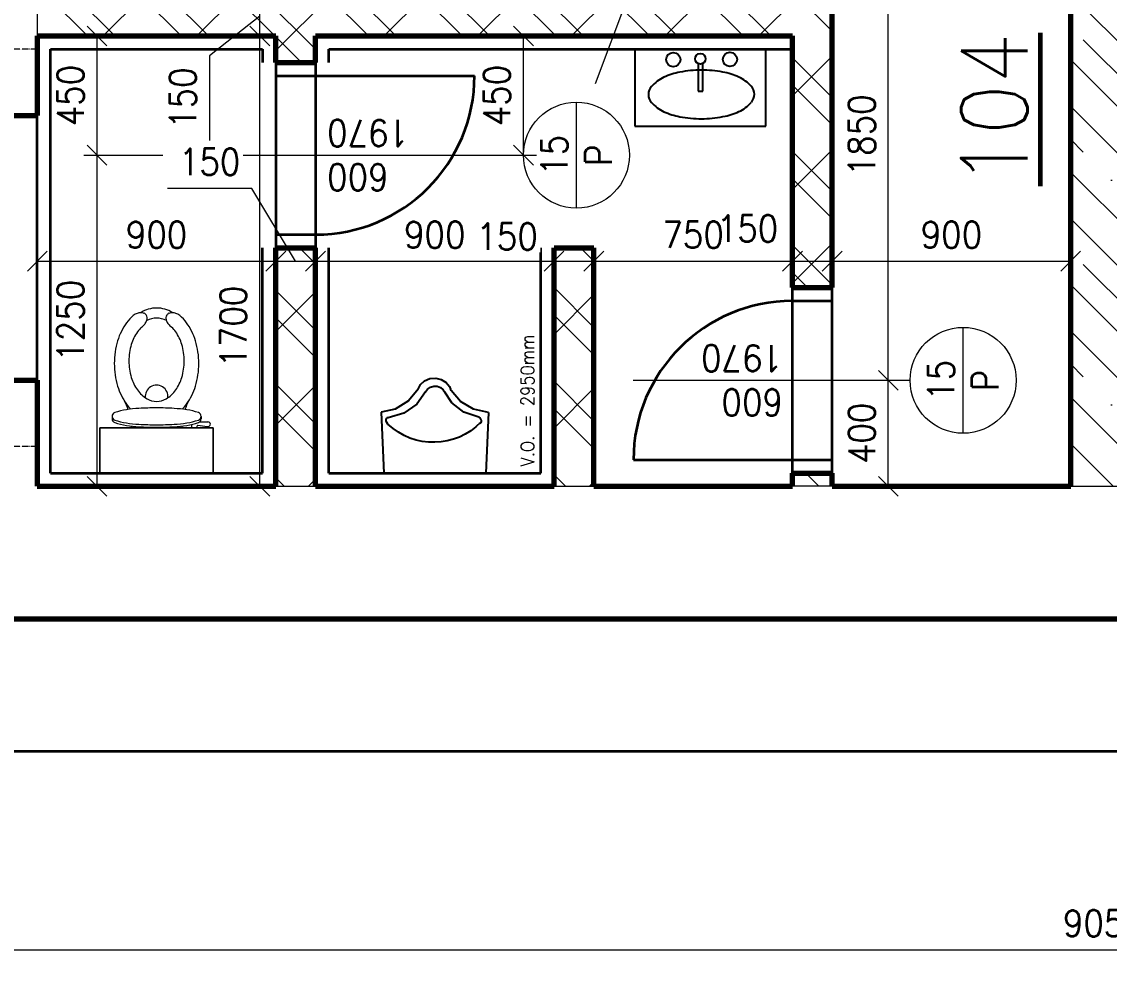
# Model space of a CAD drawing. Header units: millimetres. Extents: x 9557 to 76822, y 14597 to 67378.
# Drawn here: x 17918 to 22023, y 22177 to 25777 of the extents above; entities that cross this region are included whole.
import ezdxf

# ---------------------------------------------------------------- set-up
doc = ezdxf.new("R2010")
doc.units = ezdxf.units.MM
doc.linetypes.add('ACAD_ISO05W100', pattern=[33, 24, -3, 0, -3, 0, -3])
for name, color, linetype, lineweight in [('0.18', 51, 'Continuous', 18), ('0.25', 7, 'Continuous', 25), ('0.35', 6, 'Continuous', 35), ('0.6', 10, 'Continuous', 60), ('0.7', 30, 'Continuous', 70)]:
    doc.layers.add(name, color=color, linetype=linetype, lineweight=lineweight)
doc.styles.add('MyTextStyle', font='romans.shx', dxfattribs={"width": 0.9})
doc.styles.get("Standard").update_dxf_attribs({"font": 'arial.ttf'})
doc.dimstyles.new('Standard SK ext', dxfattribs={"dimtxt": 100, "dimasz": 75, "dimexe": 50, "dimexo": 0, "dimgap": 50, "dimtad": 1, "dimdec": 0, "dimrnd": 5, "dimzin": 0, "dimdsep": 46, "dimtxsty": 'MyTextStyle', "dimblk": 'OBLIQUE', "dimcen": 0, "dimclrd": 51, "dimclre": 51, "dimadec": 0, "dimazin": 0, "dimtfac": 1, "dimtdec": 0, "dimtofl": 0, "dimtmove": 0, "dimatfit": 2, "dimfxl": 500, "dimfxlon": 1, "dimtolj": 1, "dimtzin": 0, "dimlwd": 18, "dimlwe": 18, "dimarcsym": 0})
doc.dimstyles.new('Standard SK int', dxfattribs={"dimtxt": 100, "dimasz": 75, "dimexe": 50, "dimexo": 0, "dimgap": 50, "dimtad": 1, "dimdec": 0, "dimrnd": 5, "dimzin": 0, "dimtxsty": 'MyTextStyle', "dimblk": 'OBLIQUE', "dimcen": 0, "dimclrd": 51, "dimclre": 51, "dimadec": 0, "dimazin": 1, "dimtm": 1e-09, "dimtfac": 1, "dimtdec": 0, "dimtofl": 0, "dimtmove": 0, "dimatfit": 2, "dimfxl": 50, "dimfxlon": 1, "dimtfill": 1, "dimtfillclr": 250, "dimtolj": 1, "dimtzin": 0, "dimlwd": 18, "dimlwe": 18, "dimarcsym": 0})

# ---------------------------------------------------------------- blocks, each defined once
blk = doc.blocks.new('_Oblique')
at = {"color": 0, "linetype": 'ByBlock', "lineweight": -2}
blk.add_line((-0.5, -0.5), (0.5, 0.5), dxfattribs=at)
blk = doc.blocks.new('*D99')
at = {"layer": '0.25', "color": 51, "linetype": 'Continuous', "lineweight": 18, "ltscale": 2, "transparency": 16777216}
for p, q in [((17477.2, 22772.8), (17477.2, 22222.8)), ((26527.2, 22772.8), (26527.2, 22222.8)), ((17477.2, 22272.8), (26527.2, 22272.8))]:
    blk.add_line(p, q, dxfattribs=at)
at = {"layer": '0.25', "color": 51, "lineweight": 18, "ltscale": 2, "transparency": 16777216, "xscale": 75, "yscale": 75, "zscale": 75, "rotation": 180}
blk.add_blockref('_Oblique', (17477.2, 22272.8), dxfattribs=at)
at = {"layer": '0.25', "color": 51, "lineweight": 18, "ltscale": 2, "transparency": 16777216, "xscale": 75, "yscale": 75, "zscale": 75}
blk.add_blockref('_Oblique', (26527.2, 22272.8), dxfattribs=at)
at = {"layer": '0.25', "color": 0, "ltscale": 2, "transparency": 16777216, "insert": (22002.2, 22372.8), "char_height": 100, "attachment_point": 5, "style": 'MyTextStyle', "bg_fill": 3, "box_fill_scale": 1.1, "bg_fill_color": 256, "bg_fill_true_color": 13158600, "bg_fill_transparency": 0}
blk.add_mtext('\\A1;9050', dxfattribs=at)
blk = doc.blocks.new('*D102')
at = {"layer": '0.25', "color": 51, "linetype": 'Continuous', "lineweight": 18, "ltscale": 2, "transparency": 16777216}
for p, q in [((17477.2, 22272.8), (17477.2, 21722.8)), ((28277.2, 22272.8), (28277.2, 21722.8)), ((28277.2, 21772.8), (17477.2, 21772.8))]:
    blk.add_line(p, q, dxfattribs=at)
at = {"layer": '0.25', "color": 51, "lineweight": 18, "ltscale": 2, "transparency": 16777216, "xscale": 75, "yscale": 75, "zscale": 75, "rotation": 180}
blk.add_blockref('_Oblique', (17477.2, 21772.8), dxfattribs=at)
at = {"layer": '0.25', "color": 51, "lineweight": 18, "ltscale": 2, "transparency": 16777216, "xscale": 75, "yscale": 75, "zscale": 75}
blk.add_blockref('_Oblique', (28277.2, 21772.8), dxfattribs=at)
at = {"layer": '0.25', "color": 0, "ltscale": 2, "transparency": 16777216, "insert": (22877.2, 21872.8), "char_height": 100, "attachment_point": 5, "style": 'MyTextStyle', "bg_fill": 3, "box_fill_scale": 1.1, "bg_fill_color": 256, "bg_fill_true_color": 13158600, "bg_fill_transparency": 0}
blk.add_mtext('\\A1;10800', dxfattribs=at)
blk = doc.blocks.new('A$C565E300A')
at = {"lineweight": 18}
for p, q in [((0.0345, 0.4308), (0.0194, 0.4307)), ((0.0309, 0.4466), (0.0195, 0.4478)), ((0.0579, 0.4432), (0.0309, 0.4466)), ((0.0517, 0.4309), (0.0345, 0.4308)), ((0.0455, 0.4096), (0.0455, 0.4189)), ((0.3815, 0.4084), (0.3815, 0.4177))]:
    blk.add_line(p, q, dxfattribs=at)
for centre, radius, start, end in [((0.0526, 0.4507), 0.00922, 305.5498, 12.3475), ((0.0649, 0.4479), 0.0171, 332.4051, 15.9445), ((-0.1065, 0.4576), 0.2252, 357.0572, 358.7022), ((0.5338, 0.4553), 0.2252, 180.8992, 182.5442), ((0.0192, 0.4392), 0.00856, 88.0406, 271.5608), ((0.0604, 0.4188), 0.0149, 109.2394, 179.8007), ((0.0604, 0.4096), 0.0149, 109.2394, 179.8007), ((0.1327, 0.2117), 0.2342, 98.1174, 109.2394), ((0.1327, 0.2025), 0.2342, 98.1174, 109.2394), ((0.1794, -0.1156), 0.5649, 93.2658, 98.1174), ((0.1794, -0.1249), 0.5649, 93.2658, 98.1174), ((0.2098, -0.6488), 1.0989, 89.8007, 93.2658), ((0.2098, -0.658), 1.0989, 89.8007, 93.2658), ((0.2098, -0.6488), 1.0989, 86.3356, 89.8007), ((0.2098, -0.658), 1.0989, 86.3356, 89.8007), ((0.2439, -0.1158), 0.5649, 81.484, 86.3356), ((0.2439, -0.1251), 0.5649, 81.484, 86.3356), ((0.2929, 0.2112), 0.2342, 70.362, 81.484), ((0.2929, 0.2019), 0.2342, 70.362, 81.484), ((0.3666, 0.4178), 0.0149, 359.8007, 70.362), ((0.3666, 0.4085), 0.0149, 359.8007, 70.362), ((0.0604, 0.4096), 0.0149, 179.8007, 250.362), ((0.1341, 0.6161), 0.2342, 250.362, 261.484), ((-0.1065, 0.4576), 0.2252, 332.1677, 340.8035), ((0.1831, 0.9432), 0.5649, 261.484, 266.3356), ((0.2402, 0.2609), 0.1735, 135.6224, 143.8076), ((0.2172, 1.4761), 1.0989, 266.3356, 269.8007), ((0.2172, 1.4761), 1.0989, 269.8007, 273.2658), ((0.2476, 0.9429), 0.5649, 273.2658, 278.1174), ((0.1858, 0.2611), 0.1735, 35.7938, 43.979), ((0.5338, 0.4553), 0.2252, 198.7979, 207.4337), ((0.2943, 0.6156), 0.2342, 278.1174, 289.2394), ((0.3666, 0.4085), 0.0149, 289.2394, 359.8007), ((0.283, 0.2295), 0.2266, 143.8076, 163.0558), ((0.2358, 0.2421), 0.1167, 120.1595, 144.5338), ((0.2132, 0.3341), 0.0427, 173.4976, 6.1038), ((0.213, 0.2812), 0.0713, 89.8007, 120.1595), ((0.213, 0.2812), 0.0713, 59.4419, 89.8007), ((0.19, 0.2422), 0.1167, 35.0677, 59.4419), ((0.1427, 0.23), 0.2266, 16.5456, 35.7938), ((0.3507, 0.2089), 0.2974, 163.0558, 179.8007), ((0.2719, 0.2163), 0.161, 144.5338, 163.4743), ((0.1537, 0.2167), 0.161, 16.1271, 35.0677), ((0.0748, 0.2098), 0.2974, 359.8007, 16.5456), ((0.329, 0.1994), 0.2206, 163.4743, 179.8007), ((0.0965, 0.2002), 0.2206, 359.8007, 16.1271), ((0.3507, 0.2089), 0.2974, 179.8007, 196.5456), ((0.0748, 0.2098), 0.2974, 343.0558, 359.8007), ((0.329, 0.1994), 0.2206, 179.8007, 196.1271), ((0.0965, 0.2002), 0.2206, 343.4743, 359.8007), ((0.2829, 0.1887), 0.2266, 196.5456, 215.7938), ((0.2718, 0.1828), 0.161, 196.1271, 215.0677), ((0.1536, 0.1833), 0.161, 324.5338, 343.4743), ((0.1426, 0.1892), 0.2266, 323.8076, 343.0558), ((0.2355, 0.1574), 0.1167, 215.0677, 226.8646), ((0.1897, 0.1575), 0.1167, 312.7368, 324.5338), ((0.2398, 0.1577), 0.1735, 215.7938, 228.3242), ((0.1204, 0.0223), 0.0612, 39.2996, 54.6766), ((0.1339, 0.0333), 0.0438, 21.0947, 39.2996), ((0.1458, 0.0379), 0.031, 356.6354, 21.0947), ((0.2125, 0.1183), 0.0799, 242.1825, 269.8007), ((0.2125, 0.1183), 0.0799, 269.8007, 297.419), ((0.2786, 0.0375), 0.031, 158.5067, 182.966), ((0.2905, 0.0328), 0.0438, 140.3018, 158.5067), ((0.3039, 0.0217), 0.0612, 124.9248, 140.3018), ((0.1854, 0.1579), 0.1735, 311.2772, 323.8076), ((0.1598, 0.078), 0.0612, 234.6766, 250.0536), ((0.1539, 0.0616), 0.0438, 250.0536, 268.2585), ((0.2124, 0.11), 0.11, 236.8889, 269.8007), ((0.1535, 0.0489), 0.031, 268.2585, 292.7178), ((0.1584, 0.0372), 0.0184, 292.7178, 324.6766), ((0.1584, 0.0372), 0.0184, 324.6766, 356.6354), ((0.2124, 0.11), 0.11, 269.8007, 302.7125), ((0.266, 0.0368), 0.0184, 182.966, 214.9248), ((0.266, 0.0368), 0.0184, 214.9248, 246.8836), ((0.271, 0.0485), 0.031, 246.8836, 271.3429), ((0.2707, 0.0612), 0.0438, 271.3429, 289.5478), ((0.2648, 0.0776), 0.0612, 289.5478, 304.9248)]:
    blk.add_arc(centre, radius, start, end, dxfattribs=at)
for points in [[(0, 0.4529), (0.0006, 0.6238), (0.0006, 0.6238, 0.0385), (0, 0.4529, 0.0385)], [(0.0006, 0.6238), (0.4279, 0.6223), (0.4279, 0.6223, 0.0385), (0.0006, 0.6238, 0.0385)], [(0.4279, 0.6223), (0.4273, 0.4514), (0.4273, 0.4514, 0.0385), (0.4279, 0.6223, 0.0385)], [(0.4273, 0.4514), (0, 0.4529), (0, 0.4529, 0.0385), (0.4273, 0.4514, 0.0385)]]:
    blk.add_3dface(points, dxfattribs=at)
blk = doc.blocks.new('A$C15221B2D')
for p, q in [((0, 0.2907), (0, 0.0001)), ((0.4951, 0.2907), (0, 0.2907)), ((0.4951, 0.0001), (0.4951, 0.2907)), ((0.2386, 0.237), (0.2386, 0.1326)), ((0.2565, 0.1326), (0.2565, 0.2371)), ((0.2386, 0.1326), (0.2565, 0.1326)), ((0, 0.0001), (0.4951, 0.0001))]:
    blk.add_line(p, q)
for centre, radius in [((0.1454, 0.2514), 0.0267), ((0.2474, 0.2548), 0.0199), ((0.3591, 0.2522), 0.0268)]:
    blk.add_circle(centre, radius)
for centre, radius, start, end in [((0.2521, -0.2225), 0.4345, 90.1224, 100.8917), ((0.2521, -0.2225), 0.4345, 79.353, 90.1224), ((0.1702, 0.054), 0.1441, 114.7868, 138.0706), ((0.2194, -0.0526), 0.2615, 100.8917, 114.7868), ((0.2841, -0.0525), 0.2615, 65.4579, 79.353), ((0.3329, 0.0544), 0.1441, 42.1741, 65.4579), ((0.0969, 0.1199), 0.0456, 138.0706, 180.1224), ((0.4059, 0.1205), 0.0456, 0.1224, 42.1741), ((0.0969, 0.1199), 0.0456, 180.1224, 222.1741), ((0.1699, 0.186), 0.1441, 222.1741, 245.4579), ((0.3326, 0.1863), 0.1441, 294.7868, 318.0706), ((0.4059, 0.1205), 0.0456, 318.0706, 0.1224), ((0.2187, 0.2928), 0.2615, 245.4579, 259.353), ((0.2834, 0.293), 0.2615, 280.8917, 294.7868), ((0.2507, 0.4629), 0.4345, 259.353, 270.1224), ((0.2507, 0.4629), 0.4345, 270.1224, 280.8917)]:
    blk.add_arc(centre, radius, start, end)
at = {"flags": 9}
for tag in ['YSIZE', 'XSIZE']:
    blk.add_attdef(tag, (0, 0.0001), '', height=0.0005, dxfattribs=at)
blk = doc.blocks.new('A$C6B186B46')
for p, q in [((0, 0.1288), (0.01, 0.3586)), ((0.01, 0.3586), (0.3952, 0.3586)), ((0.4052, 0.1299), (0.3952, 0.3586)), ((0.0212, 0.1683), (0.0191, 0.1614)), ((0.0258, 0.174), (0.0212, 0.1683)), ((0.3706, 0.1733), (0.3692, 0.174)), ((0.3747, 0.1699), (0.3706, 0.1733)), ((0.3773, 0.1654), (0.3747, 0.1699)), ((0.378, 0.1603), (0.3773, 0.1654)), ((0.0527, 0.1169), (0, 0.1288)), ((0.0191, 0.1614), (0.0198, 0.1544)), ((0.0198, 0.1544), (0.0214, 0.1505)), ((0.0261, 0.15), (0.0214, 0.1505)), ((0.0854, 0.133), (0.0261, 0.15)), ((0.1347, 0.0988), (0.0854, 0.133)), ((0.3126, 0.1291), (0.2667, 0.0938)), ((0.3692, 0.1481), (0.3126, 0.1291)), ((0.4052, 0.1299), (0.3483, 0.1178)), ((0.3692, 0.1481), (0.3737, 0.1512)), ((0.3737, 0.1512), (0.3767, 0.1554)), ((0.3767, 0.1554), (0.378, 0.1603)), ((0.1035, 0.0864), (0.0527, 0.1169)), ((0.1395, 0.0421), (0.1035, 0.0864)), ((0.168, 0.0516), (0.1347, 0.0988)), ((0.2667, 0.0938), (0.2401, 0.0539)), ((0.2994, 0.089), (0.2645, 0.0469)), ((0.3483, 0.1178), (0.2994, 0.089)), ((0.1395, 0.0421), (0.1487, 0.0242)), ((0.168, 0.0516), (0.1752, 0.0415)), ((0.1752, 0.0415), (0.1859, 0.0342)), ((0.2244, 0.0359), (0.2343, 0.044)), ((0.2343, 0.044), (0.2401, 0.0539)), ((0.258, 0.0324), (0.262, 0.0421)), ((0.2645, 0.0469), (0.262, 0.0421)), ((0.1487, 0.0242), (0.1642, 0.0102)), ((0.1642, 0.0102), (0.1841, 0.0018)), ((0.1841, 0.0018), (0.206, 0)), ((0.1859, 0.0342), (0.1987, 0.0306)), ((0.1987, 0.0306), (0.2121, 0.0312)), ((0.206, 0), (0.2273, 0.005)), ((0.2121, 0.0312), (0.2244, 0.0359)), ((0.2273, 0.005), (0.2453, 0.0163)), ((0.2453, 0.0163), (0.258, 0.0324))]:
    blk.add_line(p, q)
blk.add_arc((0.1975, -0.0062), 0.2489, 44.0303, 133.6078)
blk = doc.blocks.new('*D47')
at = {"layer": '0.25', "color": 51, "linetype": 'Continuous', "lineweight": 18, "ltscale": 2, "transparency": 16777216}
for p, q in [((18866.7, 25722.8), (18766.7, 25722.8)), ((18816.7, 24022.8), (18816.7, 25722.8)), ((18866.7, 24022.8), (18766.7, 24022.8))]:
    blk.add_line(p, q, dxfattribs=at)
at = {"layer": '0.25', "color": 51, "lineweight": 18, "ltscale": 2, "transparency": 16777216, "xscale": 75, "yscale": 75, "zscale": 75}
for p, rotation in [((18816.7, 25722.8), 90), ((18816.7, 24022.8), 270)]:
    blk.add_blockref('_Oblique', p, dxfattribs=dict(at, rotation=rotation))
at = {"layer": '0.25', "color": 0, "ltscale": 2, "transparency": 16777216, "insert": (18716.7, 24625.6), "char_height": 100, "attachment_point": 5, "rotation": 90, "style": 'MyTextStyle', "bg_fill": 3, "box_fill_scale": 1.1, "bg_fill_color": 256, "bg_fill_true_color": 13158600, "bg_fill_transparency": 0}
blk.add_mtext('\\A1;1700', dxfattribs=at)
blk = doc.blocks.new('*D48')
at = {"layer": '0.25', "color": 51, "linetype": 'Continuous', "lineweight": 18, "ltscale": 2, "transparency": 16777216}
for p, q in [((17977.2, 24822.6), (17977.2, 24922.6)), ((18877.2, 24822.6), (18877.2, 24922.6)), ((17977.2, 24872.6), (18877.2, 24872.6))]:
    blk.add_line(p, q, dxfattribs=at)
at = {"layer": '0.25', "color": 51, "lineweight": 18, "ltscale": 2, "transparency": 16777216, "xscale": 75, "yscale": 75, "zscale": 75, "rotation": 180}
blk.add_blockref('_Oblique', (17977.2, 24872.6), dxfattribs=at)
at = {"layer": '0.25', "color": 51, "lineweight": 18, "ltscale": 2, "transparency": 16777216, "xscale": 75, "yscale": 75, "zscale": 75}
blk.add_blockref('_Oblique', (18877.2, 24872.6), dxfattribs=at)
at = {"layer": '0.25', "color": 0, "ltscale": 2, "transparency": 16777216, "insert": (18427.2, 24972.6), "char_height": 100, "attachment_point": 5, "style": 'MyTextStyle', "bg_fill": 3, "box_fill_scale": 1.1, "bg_fill_color": 256, "bg_fill_true_color": 13158600, "bg_fill_transparency": 0}
blk.add_mtext('\\A1;900', dxfattribs=at)
blk = doc.blocks.new('*D49')
at = {"layer": '0.25', "color": 51, "linetype": 'Continuous', "lineweight": 18, "ltscale": 2, "transparency": 16777216}
for p, q in [((18787.1, 25147.6), (18468.5, 25147.6)), ((18952.2, 24872.6), (18787.1, 25147.6)), ((18877.2, 24822.6), (18877.2, 24922.6)), ((19027.2, 24822.6), (19027.2, 24922.6)), ((18877.2, 24872.6), (19027.2, 24872.6))]:
    blk.add_line(p, q, dxfattribs=at)
at = {"layer": '0.25', "color": 51, "lineweight": 18, "ltscale": 2, "transparency": 16777216, "xscale": 75, "yscale": 75, "zscale": 75, "rotation": 180}
blk.add_blockref('_Oblique', (18877.2, 24872.6), dxfattribs=at)
at = {"layer": '0.25', "color": 51, "lineweight": 18, "ltscale": 2, "transparency": 16777216, "xscale": 75, "yscale": 75, "zscale": 75}
blk.add_blockref('_Oblique', (19027.2, 24872.6), dxfattribs=at)
at = {"layer": '0.25', "color": 0, "ltscale": 2, "transparency": 16777216, "insert": (18627.8, 25247.6), "char_height": 100, "attachment_point": 5, "style": 'MyTextStyle', "bg_fill": 3, "box_fill_scale": 1.1, "bg_fill_color": 256, "bg_fill_true_color": 13158600, "bg_fill_transparency": 0}
blk.add_mtext('\\A1;150', dxfattribs=at)
blk = doc.blocks.new('*D50')
at = {"layer": '0.25', "color": 51, "linetype": 'Continuous', "lineweight": 18, "ltscale": 2, "transparency": 16777216}
for p, q in [((19027.2, 24822.6), (19027.2, 24922.6)), ((19927.2, 24822.6), (19927.2, 24922.6)), ((19027.2, 24872.6), (19927.2, 24872.6))]:
    blk.add_line(p, q, dxfattribs=at)
at = {"layer": '0.25', "color": 51, "lineweight": 18, "ltscale": 2, "transparency": 16777216, "xscale": 75, "yscale": 75, "zscale": 75, "rotation": 180}
blk.add_blockref('_Oblique', (19027.2, 24872.6), dxfattribs=at)
at = {"layer": '0.25', "color": 51, "lineweight": 18, "ltscale": 2, "transparency": 16777216, "xscale": 75, "yscale": 75, "zscale": 75}
blk.add_blockref('_Oblique', (19927.2, 24872.6), dxfattribs=at)
at = {"layer": '0.25', "color": 0, "ltscale": 2, "transparency": 16777216, "insert": (19477.2, 24972.6), "char_height": 100, "attachment_point": 5, "style": 'MyTextStyle', "bg_fill": 3, "box_fill_scale": 1.1, "bg_fill_color": 256, "bg_fill_true_color": 13158600, "bg_fill_transparency": 0}
blk.add_mtext('\\A1;900', dxfattribs=at)
blk = doc.blocks.new('*D51')
at = {"layer": '0.25', "color": 51, "linetype": 'Continuous', "lineweight": 18, "ltscale": 2, "transparency": 16777216}
for p, q in [((19927.2, 24822.6), (19927.2, 24922.6)), ((20077.2, 24822.6), (20077.2, 24922.6)), ((19927.2, 24872.6), (20077.2, 24872.6))]:
    blk.add_line(p, q, dxfattribs=at)
at = {"layer": '0.25', "color": 51, "lineweight": 18, "ltscale": 2, "transparency": 16777216, "xscale": 75, "yscale": 75, "zscale": 75}
blk.add_blockref('_Oblique', (20077.2, 24872.6), dxfattribs=at)
at = {"layer": '0.25', "color": 0, "ltscale": 2, "transparency": 16777216, "insert": (19750.2, 24965.7), "char_height": 100, "attachment_point": 5, "style": 'MyTextStyle', "bg_fill": 3, "box_fill_scale": 1.1, "bg_fill_color": 256, "bg_fill_true_color": 13158600, "bg_fill_transparency": 0}
blk.add_mtext('\\A1;150', dxfattribs=at)
at = {"layer": '0.25', "color": 51, "lineweight": 18, "ltscale": 2, "transparency": 16777216, "xscale": 75, "yscale": 75, "zscale": 75, "rotation": 180}
blk.add_blockref('_Oblique', (19927.2, 24872.6), dxfattribs=at)
blk = doc.blocks.new('*D52')
at = {"layer": '0.25', "color": 51, "linetype": 'Continuous', "lineweight": 18, "ltscale": 2, "transparency": 16777216}
for p, q in [((20077.2, 24822.6), (20077.2, 24922.6)), ((20827.2, 24822.6), (20827.2, 24922.6)), ((20077.2, 24872.6), (20827.2, 24872.6))]:
    blk.add_line(p, q, dxfattribs=at)
at = {"layer": '0.25', "color": 51, "lineweight": 18, "ltscale": 2, "transparency": 16777216, "xscale": 75, "yscale": 75, "zscale": 75, "rotation": 180}
blk.add_blockref('_Oblique', (20077.2, 24872.6), dxfattribs=at)
at = {"layer": '0.25', "color": 51, "lineweight": 18, "ltscale": 2, "transparency": 16777216, "xscale": 75, "yscale": 75, "zscale": 75}
blk.add_blockref('_Oblique', (20827.2, 24872.6), dxfattribs=at)
at = {"layer": '0.25', "color": 0, "ltscale": 2, "transparency": 16777216, "insert": (20452.2, 24972.6), "char_height": 100, "attachment_point": 5, "style": 'MyTextStyle', "bg_fill": 3, "box_fill_scale": 1.1, "bg_fill_color": 256, "bg_fill_true_color": 13158600, "bg_fill_transparency": 0}
blk.add_mtext('\\A1;750', dxfattribs=at)
blk = doc.blocks.new('*D53')
at = {"layer": '0.25', "color": 51, "linetype": 'Continuous', "lineweight": 18, "ltscale": 2, "transparency": 16777216}
for p, q in [((20827.2, 24822.6), (20827.2, 24922.6)), ((20977.2, 24822.6), (20977.2, 24922.6)), ((20827.2, 24872.6), (20977.2, 24872.6))]:
    blk.add_line(p, q, dxfattribs=at)
at = {"layer": '0.25', "color": 51, "lineweight": 18, "ltscale": 2, "transparency": 16777216, "xscale": 75, "yscale": 75, "zscale": 75, "rotation": 180}
blk.add_blockref('_Oblique', (20827.2, 24872.6), dxfattribs=at)
at = {"layer": '0.25', "color": 51, "lineweight": 18, "ltscale": 2, "transparency": 16777216, "xscale": 75, "yscale": 75, "zscale": 75}
blk.add_blockref('_Oblique', (20977.2, 24872.6), dxfattribs=at)
at = {"layer": '0.25', "color": 0, "ltscale": 2, "transparency": 16777216, "insert": (20657.4, 24996.1), "char_height": 100, "attachment_point": 5, "style": 'MyTextStyle', "bg_fill": 3, "box_fill_scale": 1.1, "bg_fill_color": 256, "bg_fill_true_color": 13158600, "bg_fill_transparency": 0}
blk.add_mtext('\\A1;150', dxfattribs=at)
blk = doc.blocks.new('*D35')
at = {"layer": '0.25', "color": 51, "linetype": 'Continuous', "lineweight": 18, "ltscale": 2, "transparency": 16777216}
for p, q in [((20977.2, 24822.6), (20977.2, 24922.6)), ((21877.2, 24822.6), (21877.2, 24922.6)), ((20977.2, 24872.6), (21877.2, 24872.6))]:
    blk.add_line(p, q, dxfattribs=at)
at = {"layer": '0.25', "color": 51, "lineweight": 18, "ltscale": 2, "transparency": 16777216, "xscale": 75, "yscale": 75, "zscale": 75, "rotation": 180}
blk.add_blockref('_Oblique', (20977.2, 24872.6), dxfattribs=at)
at = {"layer": '0.25', "color": 51, "lineweight": 18, "ltscale": 2, "transparency": 16777216, "xscale": 75, "yscale": 75, "zscale": 75}
blk.add_blockref('_Oblique', (21877.2, 24872.6), dxfattribs=at)
at = {"layer": '0.25', "color": 0, "ltscale": 2, "transparency": 16777216, "insert": (21427.2, 24972.6), "char_height": 100, "attachment_point": 5, "style": 'MyTextStyle', "bg_fill": 3, "box_fill_scale": 1.1, "bg_fill_color": 256, "bg_fill_true_color": 13158600, "bg_fill_transparency": 0}
blk.add_mtext('\\A1;900', dxfattribs=at)
blk = doc.blocks.new('*D38')
at = {"layer": '0.25', "color": 51, "linetype": 'Continuous', "lineweight": 18, "ltscale": 2, "transparency": 16777216}
for p, q in [((21138.8, 24422.8), (21238.8, 24422.8)), ((21188.8, 24022.8), (21188.8, 24422.8)), ((21138.8, 24022.8), (21238.8, 24022.8))]:
    blk.add_line(p, q, dxfattribs=at)
at = {"layer": '0.25', "color": 51, "lineweight": 18, "ltscale": 2, "transparency": 16777216, "xscale": 75, "yscale": 75, "zscale": 75}
for p, rotation in [((21188.8, 24422.8), 90), ((21188.8, 24022.8), 270)]:
    blk.add_blockref('_Oblique', p, dxfattribs=dict(at, rotation=rotation))
at = {"layer": '0.25', "color": 0, "ltscale": 2, "transparency": 16777216, "insert": (21088.8, 24222.8), "char_height": 100, "attachment_point": 5, "rotation": 90, "style": 'MyTextStyle', "bg_fill": 3, "box_fill_scale": 1.1, "bg_fill_color": 256, "bg_fill_true_color": 13158600, "bg_fill_transparency": 0}
blk.add_mtext('\\A1;400', dxfattribs=at)
blk = doc.blocks.new('*D39')
at = {"layer": '0.25', "color": 51, "linetype": 'Continuous', "lineweight": 18, "ltscale": 2, "transparency": 16777216}
for p, q in [((21138.8, 26272.8), (21238.8, 26272.8)), ((21188.8, 24422.8), (21188.8, 26272.8)), ((21138.8, 24422.8), (21238.8, 24422.8))]:
    blk.add_line(p, q, dxfattribs=at)
at = {"layer": '0.25', "color": 51, "lineweight": 18, "ltscale": 2, "transparency": 16777216, "xscale": 75, "yscale": 75, "zscale": 75}
for p, rotation in [((21188.8, 26272.8), 90), ((21188.8, 24422.8), 270)]:
    blk.add_blockref('_Oblique', p, dxfattribs=dict(at, rotation=rotation))
at = {"layer": '0.25', "color": 0, "ltscale": 2, "transparency": 16777216, "insert": (21088.8, 25347.8), "char_height": 100, "attachment_point": 5, "rotation": 90, "style": 'MyTextStyle', "bg_fill": 3, "box_fill_scale": 1.1, "bg_fill_color": 256, "bg_fill_true_color": 13158600, "bg_fill_transparency": 0}
blk.add_mtext('\\A1;1850', dxfattribs=at)
blk = doc.blocks.new('*D45')
at = {"layer": '0.25', "color": 51, "linetype": 'Continuous', "lineweight": 18, "ltscale": 2, "transparency": 16777216}
for p, q in [((18152.7, 25272.8), (18252.7, 25272.8)), ((18202.7, 24022.8), (18202.7, 25272.8)), ((18152.7, 24022.8), (18252.7, 24022.8))]:
    blk.add_line(p, q, dxfattribs=at)
at = {"layer": '0.25', "color": 51, "lineweight": 18, "ltscale": 2, "transparency": 16777216, "xscale": 75, "yscale": 75, "zscale": 75}
for p, rotation in [((18202.7, 25272.8), 90), ((18202.7, 24022.8), 270)]:
    blk.add_blockref('_Oblique', p, dxfattribs=dict(at, rotation=rotation))
at = {"layer": '0.25', "color": 0, "ltscale": 2, "transparency": 16777216, "insert": (18102.7, 24647.8), "char_height": 100, "attachment_point": 5, "rotation": 90, "style": 'MyTextStyle', "bg_fill": 3, "box_fill_scale": 1.1, "bg_fill_color": 256, "bg_fill_true_color": 13158600, "bg_fill_transparency": 0}
blk.add_mtext('\\A1;1250', dxfattribs=at)
blk = doc.blocks.new('*D46')
at = {"layer": '0.25', "color": 51, "linetype": 'Continuous', "lineweight": 18, "ltscale": 2, "transparency": 16777216}
for p, q in [((18152.7, 25722.8), (18252.7, 25722.8)), ((18202.7, 25272.8), (18202.7, 25722.8)), ((18152.7, 25272.8), (18252.7, 25272.8))]:
    blk.add_line(p, q, dxfattribs=at)
at = {"layer": '0.25', "color": 51, "lineweight": 18, "ltscale": 2, "transparency": 16777216, "xscale": 75, "yscale": 75, "zscale": 75}
for p, rotation in [((18202.7, 25722.8), 90), ((18202.7, 25272.8), 270)]:
    blk.add_blockref('_Oblique', p, dxfattribs=dict(at, rotation=rotation))
at = {"layer": '0.25', "color": 0, "ltscale": 2, "transparency": 16777216, "insert": (18102.7, 25497.8), "char_height": 100, "attachment_point": 5, "rotation": 90, "style": 'MyTextStyle', "bg_fill": 3, "box_fill_scale": 1.1, "bg_fill_color": 256, "bg_fill_true_color": 13158600, "bg_fill_transparency": 0}
blk.add_mtext('\\A1;450', dxfattribs=at)
blk = doc.blocks.new('*D107')
at = {"layer": '0.25', "color": 51, "linetype": 'Continuous', "lineweight": 18, "ltscale": 2, "transparency": 16777216}
for p, q in [((19811.7, 25722.8), (19861.7, 25722.8)), ((19811.7, 25272.8), (19811.7, 25722.8)), ((19811.7, 25272.8), (19861.7, 25272.8))]:
    blk.add_line(p, q, dxfattribs=at)
at = {"layer": '0.25', "color": 51, "lineweight": 18, "ltscale": 2, "transparency": 16777216, "xscale": 75, "yscale": 75, "zscale": 75}
for p, rotation in [((19811.7, 25722.8), 90), ((19811.7, 25272.8), 270)]:
    blk.add_blockref('_Oblique', p, dxfattribs=dict(at, rotation=rotation))
at = {"layer": '0.25', "color": 0, "ltscale": 2, "transparency": 16777216, "insert": (19711.7, 25497.8), "char_height": 100, "attachment_point": 5, "rotation": 90, "style": 'MyTextStyle', "bg_fill": 3, "box_fill_scale": 1.1, "bg_fill_color": 256, "bg_fill_true_color": 13158600, "bg_fill_transparency": 0}
blk.add_mtext('\\A1;450', dxfattribs=at)
blk = doc.blocks.new('*D105')
at = {"layer": '0.25', "color": 51, "linetype": 'Continuous', "lineweight": 18, "ltscale": 2, "transparency": 16777216}
for p, q in [((18816.7, 25872.8), (18866.7, 25872.8)), ((18816.7, 25722.8), (18816.7, 25872.8)), ((18816.7, 25797.8), (18626.7, 25647.4)), ((18866.7, 25722.8), (18766.7, 25722.8)), ((18626.7, 25647.4), (18626.7, 25328.8))]:
    blk.add_line(p, q, dxfattribs=at)
at = {"layer": '0.25', "color": 51, "lineweight": 18, "ltscale": 2, "transparency": 16777216, "xscale": 75, "yscale": 75, "zscale": 75}
for p, rotation in [((18816.7, 25872.8), 90), ((18816.7, 25722.8), 270)]:
    blk.add_blockref('_Oblique', p, dxfattribs=dict(at, rotation=rotation))
at = {"layer": '0.25', "color": 0, "ltscale": 2, "transparency": 16777216, "insert": (18526.7, 25488.1), "char_height": 100, "attachment_point": 5, "rotation": 90, "style": 'MyTextStyle', "bg_fill": 3, "box_fill_scale": 1.1, "bg_fill_color": 256, "bg_fill_true_color": 13158600, "bg_fill_transparency": 0}
blk.add_mtext('\\A1;150', dxfattribs=at)

msp = doc.modelspace()

# ---------------------------------------------------------------- hatches: boundary and pattern name
at = {"layer": '0.18', "ltscale": 2}
h = msp.add_hatch(dxfattribs=at)
h.set_pattern_fill('MURIVOSTREDNAPEVNOST', color=256, scale=250, angle=90, pattern_type=2)
h.set_pattern_definition([(135, (35925.14, 18320.34), (-353.5534, 2e-14), []), (135, (35925.14, 18570.34), (-353.5534, 2e-14), []), (225, (35925.14, 18320.34), (-5e-14, -353.5534), [])])
h.paths.add_polyline_path([(20827.2, 25922.8), (20827.2, 25872.8), (19677.2, 25872.8), (19677.2, 26072.8), (19527.2, 26072.8), (19527.2, 25872.8), (17977.2, 25872.8), (17977.2, 25722.8), (18877.2, 25722.8), (18877.2, 25622.8), (19027.2, 25622.8), (19027.2, 25722.8), (20827.2, 25722.8), (20827.2, 24772.8), (20977.2, 24772.8), (20977.2, 25872.8), (20977.2, 25922.8)])
h.paths.add_polyline_path([(18877.2, 24922.8), (18877.2, 24022.8), (19027.2, 24022.8), (19027.2, 24922.8)])
h.paths.add_polyline_path([(19927.2, 24922.8), (19927.2, 24022.8), (20077.2, 24022.8), (20077.2, 24922.8)])
h.paths.add_polyline_path([(17977.2, 27122.8), (17977.2, 26972.8), (19527.2, 26972.8), (19527.2, 26772.8), (19677.2, 26772.8), (19677.2, 26972.8), (20827.2, 26972.8), (20827.2, 26622.8), (20977.2, 26622.8), (20977.2, 26972.8), (21027.2, 26972.8), (21027.2, 27122.8)])
h.paths.add_polyline_path([(20827.2, 24072.8), (20827.2, 24022.8), (20977.2, 24022.8), (20977.2, 24072.8)])
h = msp.add_hatch(dxfattribs=at)
h.set_pattern_fill('BETONSVYSTUZOU', color=256, scale=300, angle=90, pattern_type=2)
h.set_pattern_definition([(135, (35925.14, 18620.34), (-424.264, 3e-14), []), (135, (35925.14, 18920.34), (-636.396, 212.132), [300, -150, 0, -150]), (135, (35925.14, 19220.34), (-424.264, 3e-14), [])])
h.paths.add_polyline_path([(21877.2, 24022.8), (22277.2, 24022.8), (22277.2, 26822.8), (22277.2, 27122.8), (21877.2, 27122.8), (21877.2, 26972.8)])

# ---------------------------------------------------------------- linework, layer by layer
for p, q in [((20083.4, 25543.5), (20722.8, 27245.3)), ((17977.2, 25872.8), (17977.2, 25722.8)), ((18202.7, 25272.8), (18451.5, 25272.8)), ((18738.3, 25272.8), (19811.7, 25272.8)), ((20225.8, 24422.8), (21271.2, 24422.8)), ((18877.2, 24022.8), (19027.2, 24022.8)), ((19927.2, 24022.8), (20077.2, 24022.8)), ((20977.2, 24022.8), (20827.2, 24022.8))]:
    msp.add_line(p, q, dxfattribs=at)
at = {"layer": '0.18', "linetype": 'ACAD_ISO05W100'}
for p, q in [((17977.2, 25672.8), (17477.2, 25672.8)), ((17977.2, 24172.8), (17477.2, 24172.8))]:
    msp.add_line(p, q, dxfattribs=at)
at = {"layer": '0.18'}
for p, q in [((20011.7, 25072.8), (20011.7, 25472.8)), ((21471.2, 24222.8), (21471.2, 24622.8)), ((21877.2, 24022.8), (22277.2, 24022.8))]:
    msp.add_line(p, q, dxfattribs=at)
at = {"layer": '0.18', "ltscale": 2}
for centre in [(20011.7, 25272.8), (21471.2, 24422.8)]:
    msp.add_circle(centre, 200, dxfattribs=at)
at = {"layer": '0.35', "ltscale": 2}
for p, q in [((18027.2, 24072.8), (18027.2, 25672.8)), ((18027.2, 25672.8), (18827.2, 25672.8)), ((18827.2, 25672.8), (18827.2, 25622.8)), ((17977.2, 24422.8), (17977.2, 25422.8)), ((18827.2, 24072.8), (18827.2, 24922.8)), ((18027.2, 24072.8), (18827.2, 24072.8)), ((19077.2, 24072.8), (19877.2, 24072.8))]:
    msp.add_line(p, q, dxfattribs=at)
at = {"layer": '0.35'}
for p, q in [((19077.2, 25622.8), (19077.2, 25672.8)), ((19077.2, 25672.8), (20827.2, 25672.8)), ((18877.2, 25622.8), (18877.2, 24922.8)), ((19027.2, 25622.8), (19027.2, 24922.8)), ((18877.2, 25572.8), (19027.2, 25572.8)), ((19027.2, 25572.8), (19627.2, 25572.8)), ((18877.2, 24972.8), (19027.2, 24972.8)), ((19077.2, 24072.8), (19077.2, 24922.6)), ((19877.2, 24072.8), (19877.2, 24922.8)), ((20827.2, 24072.8), (20827.2, 24772.8)), ((20977.2, 24072.8), (20977.2, 24772.8)), ((20827.2, 24722.8), (20977.2, 24722.8)), ((20227.2, 24122.8), (20827.2, 24122.8)), ((20827.2, 24122.8), (20977.2, 24122.8)), ((16977.2, 23022.8), (28777.2, 23022.8))]:
    msp.add_line(p, q, dxfattribs=at)
for centre, start, end in [((19027.2, 25572.8), 270, 0), ((20827.2, 24122.8), 90, 180)]:
    msp.add_arc(centre, 600, start, end, dxfattribs=at)
at = {"layer": '0.7'}
for p, q in [((21877.2, 24022.8), (21877.2, 26972.8)), ((20977.2, 24772.8), (20977.2, 25872.8)), ((17977.2, 25722.8), (17977.2, 25422.8)), ((17977.2, 25722.8), (18877.2, 25722.8)), ((18877.2, 25622.8), (18877.2, 25722.8)), ((19027.2, 25622.8), (19027.2, 25722.8)), ((19027.2, 25722.8), (20827.2, 25722.8)), ((20827.2, 24772.8), (20827.2, 25722.8)), ((18877.2, 25622.8), (19027.2, 25622.8)), ((18877.2, 24022.8), (18877.2, 24922.8)), ((18877.2, 24922.8), (19027.2, 24922.8)), ((19027.2, 24022.8), (19027.2, 24922.6)), ((19927.2, 24022.8), (19927.2, 24922.8)), ((19927.2, 24922.8), (20077.2, 24922.8)), ((20077.2, 24022.8), (20077.2, 24922.8)), ((20827.2, 24772.8), (20977.2, 24772.8)), ((17977.2, 24422.8), (17977.2, 24022.8)), ((20827.2, 24022.8), (20827.2, 24072.8)), ((20827.2, 24072.8), (20977.2, 24072.8)), ((20977.2, 24022.8), (20977.2, 24072.8)), ((17977.2, 24022.8), (18877.2, 24022.8)), ((19027.2, 24022.8), (19927.2, 24022.8)), ((20077.2, 24022.8), (20827.2, 24022.8)), ((20977.2, 24022.8), (21877.2, 24022.8)), ((17477.2, 23522.8), (26527.2, 23522.8))]:
    msp.add_line(p, q, dxfattribs=at)
at = {"layer": '0.7', "ltscale": 2}
for p, q in [((17477.2, 25422.8), (17977.2, 25422.8)), ((17477.2, 24422.8), (17977.2, 24422.8))]:
    msp.add_line(p, q, dxfattribs=at)

# ---------------------------------------------------------------- block references
at = {"color": 7, "xscale": 1000, "yscale": 1000, "zscale": 1000}
msp.add_blockref('A$C15221B2D', (20232.1, 25382.1), dxfattribs=at)
at = {"color": 7, "xscale": -1000, "yscale": 1000, "zscale": 1000, "rotation": 180}
msp.add_blockref('A$C6B186B46', (19274.6, 24431.4), dxfattribs=at)
at = {"layer": '0.25', "color": 7, "xscale": 1000, "yscale": 1000, "zscale": 1000, "rotation": 180.1992972285817}
msp.add_blockref('A$C565E300A', (18639.3, 24696.6), dxfattribs=at)

# ---------------------------------------------------------------- texts
at = {"layer": '0.25', "ltscale": 2, "style": 'MyTextStyle'}
for s, width, gutter_width, insert, char_height, attachment_point, rotation in [('{\\Fromans|c238;600\\P1970}', 322.046, 500, (19071.2, 25272.8), 100, 6, 180), ('{\\Fromans|c238;V.O. = 2950mm}', 577.294, 750, (19852.2, 24097.8), 50, 7, 90), ('{\\Fromans|c238;600\\P1970}', 322.046, 500, (20791, 24422.8), 100, 4, 180)]:
    msp.add_mtext_dynamic_manual_height_columns(s, width=width, gutter_width=gutter_width, heights=[0], dxfattribs=dict(at, insert=insert, char_height=char_height, attachment_point=attachment_point, rotation=rotation))
at = {"layer": '0.25', "char_height": 100, "attachment_point": 5, "rotation": 90, "style": 'MyTextStyle'}
for insert in [(20011.7, 25272.8), (21471.2, 24422.8)]:
    msp.add_mtext_dynamic_manual_height_columns('{\\Fromans|c238;15\\PP}', width=133.187, gutter_width=500, heights=[0], dxfattribs=dict(at, insert=insert))
at = {"layer": '0.6', "insert": (21713.8, 25444.9), "char_height": 250, "attachment_point": 8, "rotation": 90, "style": 'MyTextStyle'}
msp.add_mtext('{\\Fromans|c238;\\L104}', dxfattribs=at)

# ---------------------------------------------------------------- next in the draw order: dimensions: what is measured, and where the dimension line sits
at = {"layer": '0.25', "ltscale": 2}
dim = msp.add_linear_dim(base=(18816.7, 25722.8), p1=(18877.2, 24022.8), p2=(18877.2, 25722.8), angle=90, dimstyle='Standard SK int', override={"dimtfill": 1}, dxfattribs=at)
dim.commit()
dim.dimension.update_dxf_attribs({"geometry": '*D47', "text_midpoint": (18816.7, 24625.6), "dimtype": 160})
for base, p1, p2, angle, dimstyle, override, picture, middle in [((19811.7, 25722.8), (19811.7, 25272.8), (19811.7, 25722.8), 90, 'Standard SK int', {"dimtfill": 1}, '*D107', (19711.7, 25497.8)), ((26527.2, 22272.8), (17477.2, 23022.8), (26527.2, 23522.8), 180, 'Standard SK ext', {"dimtmove": 1, "dimtfill": 1}, '*D99', (22002.2, 22372.8))]:
    dim = msp.add_linear_dim(base=base, p1=p1, p2=p2, angle=angle, dimstyle=dimstyle, override=override, dxfattribs=at)
    dim.commit()
    dim.dimension.update_dxf_attribs({"geometry": picture, "text_midpoint": middle})

# ---------------------------------------------------------------- next in the draw order: dimensions: what is measured, and where the dimension line sits
for base, p1, p2, dimstyle, override, picture, middle in [((18877.2, 24872.6), (17977.2, 24022.8), (18877.2, 24022.8), 'Standard SK int', {"dimtfill": 1}, '*D48', (18427.2, 24972.6)), ((17477.2, 21772.8), (28277.2, 23522.8), (17477.2, 23522.8), 'Standard SK ext', {"dimtmove": 1, "dimtfill": 1}, '*D102', (22877.2, 21872.8))]:
    dim = msp.add_linear_dim(base=base, p1=p1, p2=p2, angle=180, dimstyle=dimstyle, override=override, dxfattribs=at)
    dim.commit()
    dim.dimension.update_dxf_attribs({"geometry": picture, "text_midpoint": middle})

# ---------------------------------------------------------------- next in the draw order: dimensions: what is measured, and where the dimension line sits
dim = msp.add_linear_dim(base=(18202.7, 25272.8), p1=(17977.2, 24022.8), p2=(17977.2, 25272.8), angle=90, dimstyle='Standard SK int', override={"dimtfill": 1}, dxfattribs=at)
dim.commit()
dim.dimension.update_dxf_attribs({"geometry": '*D45', "text_midpoint": (18102.7, 24647.8)})
dim = msp.add_linear_dim(base=(19027.2, 24872.6), p1=(18877.2, 24022.8), p2=(19027.2, 24022.8), angle=180, dimstyle='Standard SK int', override={"dimtmove": 1, "dimtfill": 1}, dxfattribs=at)
dim.commit()
dim.dimension.update_dxf_attribs({"geometry": '*D49', "text_midpoint": (18737.1, 25147.6), "dimtype": 160})

# ---------------------------------------------------------------- next in the draw order: dimensions: what is measured, and where the dimension line sits
dim = msp.add_linear_dim(base=(18816.7, 25872.8), p1=(18877.2, 25722.8), p2=(18816.7, 25872.8), angle=90, dimstyle='Standard SK int', override={"dimtmove": 1, "dimtfill": 1}, dxfattribs=at)
dim.commit()
dim.dimension.update_dxf_attribs({"geometry": '*D105', "text_midpoint": (18626.7, 25597.4), "dimtype": 160})
for base, p1, p2, angle, picture, middle in [((18202.7, 25722.8), (17977.2, 25272.8), (17977.2, 25722.8), 90, '*D46', (18102.7, 25497.8)), ((19927.2, 24872.6), (19027.2, 24022.8), (19927.2, 24022.8), 180, '*D50', (19477.2, 24972.6))]:
    dim = msp.add_linear_dim(base=base, p1=p1, p2=p2, angle=angle, dimstyle='Standard SK int', override={"dimtmove": 1, "dimtfill": 1}, dxfattribs=at)
    dim.commit()
    dim.dimension.update_dxf_attribs({"geometry": picture, "text_midpoint": middle})

# ---------------------------------------------------------------- next in the draw order: dimensions: what is measured, and where the dimension line sits
dim = msp.add_linear_dim(base=(20077.2, 24872.6), p1=(19927.2, 24022.8), p2=(20077.2, 24022.8), angle=180, dimstyle='Standard SK int', override={"dimtmove": 2, "dimtfill": 1}, dxfattribs=at)
dim.commit()
dim.dimension.update_dxf_attribs({"geometry": '*D51', "text_midpoint": (19750.2, 24965.7), "dimtype": 160})

# ---------------------------------------------------------------- next in the draw order: dimensions: what is measured, and where the dimension line sits
dim = msp.add_linear_dim(base=(20827.2, 24872.6), p1=(20077.2, 24022.8), p2=(20827.2, 24022.8), angle=180, dimstyle='Standard SK int', override={"dimtmove": 1, "dimtfill": 1}, dxfattribs=at)
dim.commit()
dim.dimension.update_dxf_attribs({"geometry": '*D52', "text_midpoint": (20452.2, 24972.6)})

# ---------------------------------------------------------------- next in the draw order: dimensions: what is measured, and where the dimension line sits
dim = msp.add_linear_dim(base=(20977.2, 24872.6), p1=(20827.2, 24022.8), p2=(20977.2, 24022.8), angle=180, dimstyle='Standard SK int', override={"dimtmove": 2, "dimtfill": 1}, dxfattribs=at)
dim.commit()
dim.dimension.update_dxf_attribs({"geometry": '*D53', "text_midpoint": (20657.4, 24996.1), "dimtype": 160})

# ---------------------------------------------------------------- next in the draw order: dimensions: what is measured, and where the dimension line sits
dim = msp.add_linear_dim(base=(21877.2, 24872.6), p1=(20977.2, 24022.8), p2=(21877.2, 24022.8), angle=180, dimstyle='Standard SK int', override={"dimtmove": 1, "dimtfill": 1}, dxfattribs=at)
dim.commit()
dim.dimension.update_dxf_attribs({"geometry": '*D35', "text_midpoint": (21427.2, 24972.6)})

# ---------------------------------------------------------------- next in the draw order: dimensions: what is measured, and where the dimension line sits
dim = msp.add_linear_dim(base=(21188.8, 24422.8), p1=(20977.2, 24022.8), p2=(20977.2, 24422.8), angle=90, dimstyle='Standard SK int', override={"dimtfill": 1}, dxfattribs=at)
dim.commit()
dim.dimension.update_dxf_attribs({"geometry": '*D38', "text_midpoint": (21088.8, 24222.8)})

# ---------------------------------------------------------------- next in the draw order: dimensions: what is measured, and where the dimension line sits
dim = msp.add_linear_dim(base=(21188.8, 26272.8), p1=(20977.2, 24422.8), p2=(20977.2, 26272.8), angle=90, dimstyle='Standard SK int', override={"dimtmove": 1, "dimtfill": 1}, dxfattribs=at)
dim.commit()
dim.dimension.update_dxf_attribs({"geometry": '*D39', "text_midpoint": (21088.8, 25347.8)})

doc.saveas('drawing.dxf')
